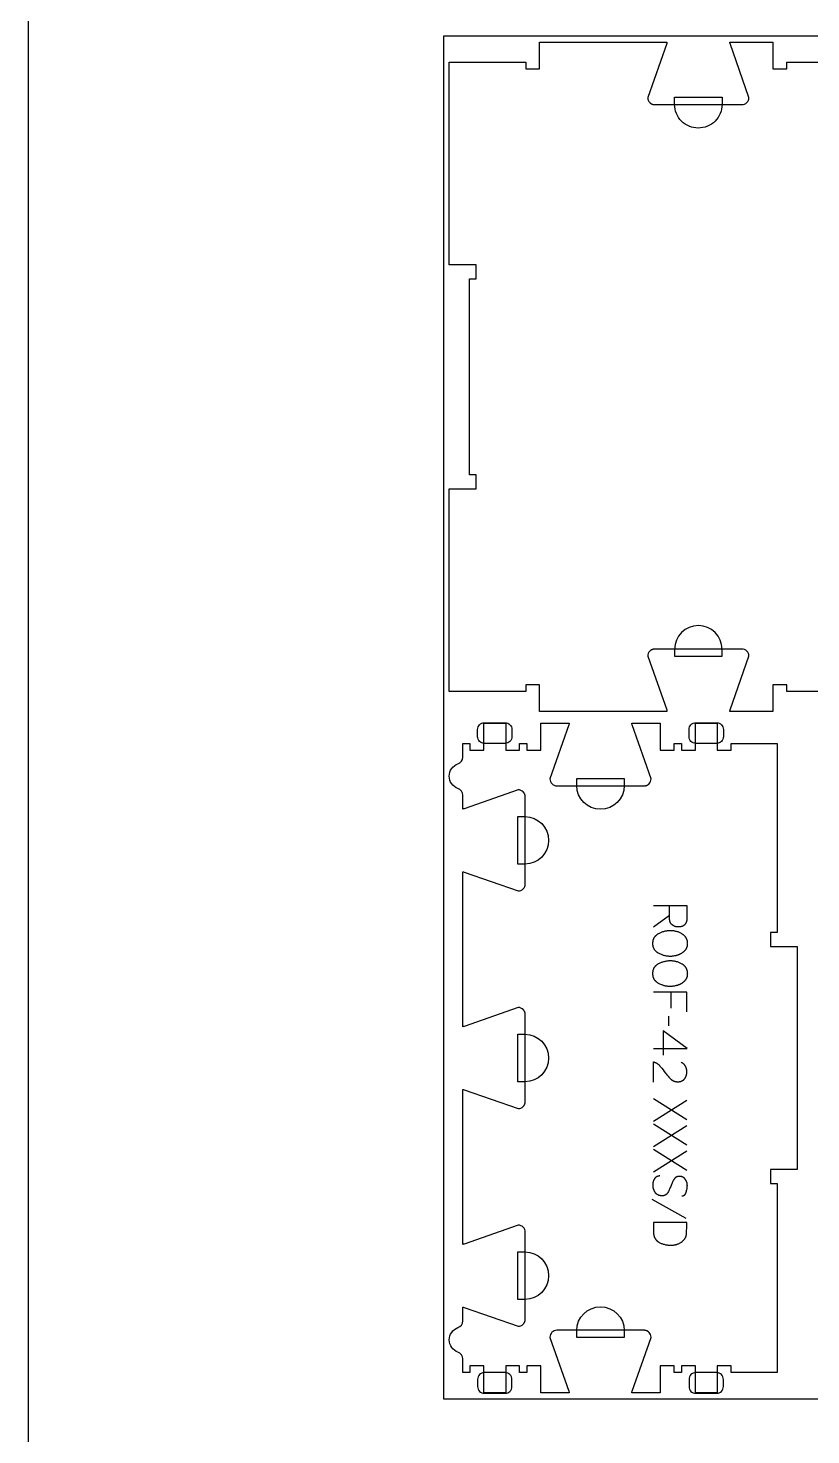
# Model space of a CAD drawing. Extents: x 0 to 4485, y 0 to 17041.
# Drawn here: x 0 to 701, y 11963 to 13223 of the extents above; entities that cross this region are included whole.
import ezdxf

# ---------------------------------------------------------------- set-up
doc = ezdxf.new("R2010")
doc.units = 0
for name, color, linetype in [('0_SHEET_SPRUCEPLY_2440X122', 1, 'CONTINUOUS'), ('1_ANYTOOL_1MMDEEP_LABELS_S', 2, 'CONTINUOUS'), ('4_ANYTOOL_CUTTHROUGH_OUTSI', 5, 'CONTINUOUS'), ('5_ANYTOOL_HALF_MILL_9MM_IN', 3, 'CONTINUOUS'), ('DONOTCUT', 7, 'CONTINUOUS')]:
    doc.layers.add(name, color=color, linetype=linetype)

msp = doc.modelspace()

# ---------------------------------------------------------------- linework, layer by layer
at = {"layer": '0_SHEET_SPRUCEPLY_2440X122'}
msp.add_lwpolyline([(371.7, 13215.6), (371.7, 11995.6), (2811.7, 11995.6), (2811.7, 13215.6)], close=True, dxfattribs=at)
at = {"layer": '1_ANYTOOL_1MMDEEP_LABELS_S', "color": 2}
for points in [[(559.7, 12437.3), (589.7, 12437.3), (589.7, 12426), (589.7, 12425.5), (589.7, 12425), (589.7, 12424.8), (589.6, 12424.5), (589.6, 12424.3), (589.6, 12424.1), (589.6, 12423.9), (589.5, 12423.7), (589.5, 12423.4), (589.4, 12423.2), (589.4, 12423), (589.3, 12422.8), (589.3, 12422.7), (589.2, 12422.5), (589.2, 12422.3), (589.1, 12422.1), (589, 12421.9), (588.9, 12421.7), (588.9, 12421.6), (588.8, 12421.4), (588.7, 12421.3), (588.6, 12421.1), (588.5, 12420.9), (588.4, 12420.8), (588.3, 12420.6), (588.2, 12420.5), (588.1, 12420.4), (588, 12420.2), (587.9, 12420.1), (587.7, 12420), (587.6, 12419.9), (587.5, 12419.7), (587.4, 12419.6), (587.2, 12419.5), (587.1, 12419.4), (586.9, 12419.3), (586.8, 12419.2), (586.6, 12419.1), (586.5, 12419), (586.3, 12418.9), (586.2, 12418.8), (586, 12418.8), (585.8, 12418.7), (585.7, 12418.6), (585.5, 12418.5), (585.3, 12418.5), (585.1, 12418.4), (584.9, 12418.4), (584.7, 12418.3), (584.5, 12418.3), (584.3, 12418.2), (584.1, 12418.2), (583.9, 12418.1), (583.7, 12418.1), (583.5, 12418.1), (583.3, 12418.1), (583, 12418), (582.8, 12418), (582.3, 12418), (581.9, 12418), (581.7, 12418), (581.5, 12418), (581.3, 12418), (581.2, 12418), (581, 12418), (580.8, 12418), (580.7, 12418.1), (580.5, 12418.1), (580.3, 12418.1), (580.1, 12418.2), (580, 12418.2), (579.8, 12418.2), (579.6, 12418.3), (579.5, 12418.3), (579.3, 12418.4), (579.2, 12418.4), (579, 12418.5), (578.8, 12418.5), (578.7, 12418.6), (578.5, 12418.7), (578.4, 12418.7), (578.2, 12418.8), (578, 12418.9), (577.9, 12419), (577.7, 12419.1), (577.6, 12419.2), (577.4, 12419.2), (577.3, 12419.3), (577.1, 12419.4), (577, 12419.5), (576.8, 12419.7), (576.7, 12419.8), (576.5, 12419.9), (576.4, 12420), (576.3, 12420.1), (576.1, 12420.2), (576, 12420.3), (575.9, 12420.5), (575.8, 12420.6), (575.6, 12420.7), (575.5, 12420.9), (575.4, 12421), (575.3, 12421.1), (575.2, 12421.3), (575.1, 12421.4), (575.1, 12421.5), (575, 12421.7), (574.9, 12421.8), (574.8, 12422), (574.7, 12422.1), (574.7, 12422.3), (574.6, 12422.5), (574.6, 12422.6), (574.5, 12422.8), (574.5, 12422.9), (574.4, 12423.1), (574.4, 12423.3), (574.4, 12423.5), (574.3, 12423.6), (574.3, 12423.8), (574.3, 12424), (574.3, 12424.2), (574.2, 12424.4), (574.2, 12426.3), (574.2, 12428.3), (574.2, 12437.3)], [(574.2, 12428.3), (559.7, 12417.9)], [(589.7, 12342), (589.7, 12359.7), (559.7, 12359.7)], [(575.7, 12345.2), (575.7, 12359.7)], [(573.6, 12329.4), (573.5, 12338.2)], [(559.7, 12309.1), (589.8, 12309.1), (568.4, 12325.1)], [(568.4, 12325.1), (568.4, 12303.3)], [(559.8, 12278.9), (559.8, 12297.2), (560.3, 12297.1), (560.5, 12297), (560.7, 12296.9), (560.9, 12296.8), (561.1, 12296.7), (561.3, 12296.6), (561.6, 12296.5), (561.8, 12296.4), (562, 12296.3), (562.2, 12296.2), (562.4, 12296.1), (562.6, 12296), (562.8, 12295.9), (563, 12295.8), (563.2, 12295.6), (563.4, 12295.5), (563.6, 12295.4), (563.7, 12295.2), (563.9, 12295.1), (564.1, 12295), (564.3, 12294.8), (564.5, 12294.7), (564.6, 12294.5), (564.8, 12294.4), (565, 12294.2), (565.1, 12294), (565.3, 12293.9), (565.5, 12293.7), (565.6, 12293.5), (565.9, 12293.2), (567.2, 12291.7), (568.4, 12290.2), (569.5, 12288.7), (570.6, 12287.2), (571.2, 12286.4), (571.8, 12285.7), (572.3, 12285), (572.9, 12284.3), (573.5, 12283.6), (574.1, 12283), (574.7, 12282.3), (575.4, 12281.7), (575.5, 12281.6), (575.7, 12281.5), (575.8, 12281.3), (576, 12281.2), (576.2, 12281.1), (576.3, 12280.9), (576.5, 12280.8), (576.7, 12280.7), (576.8, 12280.6), (577, 12280.5), (577.2, 12280.4), (577.4, 12280.3), (577.6, 12280.2), (577.7, 12280.1), (577.9, 12280), (578.1, 12280), (578.3, 12279.9), (578.5, 12279.8), (578.7, 12279.8), (578.9, 12279.7), (579.1, 12279.7), (579.3, 12279.6), (579.5, 12279.6), (579.7, 12279.5), (579.9, 12279.5), (580.2, 12279.5), (580.4, 12279.4), (580.6, 12279.4), (580.8, 12279.4), (581, 12279.4), (581.3, 12279.4), (581.5, 12279.4), (581.7, 12279.4), (582, 12279.4), (582.2, 12279.4), (582.5, 12279.4), (582.7, 12279.4), (582.9, 12279.5), (583.2, 12279.5), (583.4, 12279.5), (583.6, 12279.6), (583.8, 12279.6), (584, 12279.7), (584.2, 12279.7), (584.4, 12279.8), (584.6, 12279.9), (584.8, 12279.9), (585, 12280), (585.2, 12280.1), (585.4, 12280.2), (585.6, 12280.3), (585.8, 12280.4), (585.9, 12280.5), (586.1, 12280.6), (586.3, 12280.7), (586.4, 12280.8), (586.6, 12280.9), (586.8, 12281.1), (586.9, 12281.2), (587.1, 12281.3), (587.2, 12281.5), (587.3, 12281.6), (587.5, 12281.8), (587.6, 12281.9), (587.7, 12282.1), (587.9, 12282.2), (588, 12282.4), (588.1, 12282.6), (588.2, 12282.7), (588.3, 12282.9), (588.4, 12283.1), (588.5, 12283.3), (588.6, 12283.4), (588.7, 12283.6), (588.8, 12283.8), (588.9, 12284), (589, 12284.2), (589, 12284.4), (589.1, 12284.6), (589.2, 12284.8), (589.2, 12285), (589.3, 12285.2), (589.4, 12285.4), (589.4, 12285.6), (589.5, 12285.8), (589.5, 12286), (589.5, 12286.2), (589.6, 12286.4), (589.6, 12286.7), (589.6, 12286.9), (589.7, 12287.1), (589.7, 12287.4), (589.7, 12287.6), (589.7, 12287.8), (589.7, 12288.3), (589.7, 12288.7), (589.7, 12289), (589.7, 12289.4), (589.6, 12289.7), (589.6, 12290.1), (589.5, 12290.4), (589.5, 12290.7), (589.4, 12291), (589.3, 12291.4), (589.3, 12291.5), (589.2, 12291.7), (589.2, 12291.8), (589.1, 12292), (589.1, 12292.1), (589, 12292.3), (588.9, 12292.4), (588.9, 12292.5), (588.8, 12292.7), (588.7, 12292.8), (588.7, 12293), (588.6, 12293.1), (588.5, 12293.2), (588.4, 12293.4), (588.4, 12293.5), (588.3, 12293.6), (588.2, 12293.8), (588.1, 12293.9), (588, 12294), (587.9, 12294.1), (587.8, 12294.3), (587.7, 12294.4), (587.6, 12294.5), (587.5, 12294.6), (587.4, 12294.7), (587.3, 12294.8), (587.2, 12295), (587.1, 12295.1), (587, 12295.2), (586.8, 12295.3), (586.7, 12295.4), (586.6, 12295.5), (586.3, 12295.7), (586.1, 12295.9), (585.8, 12296.1), (585.5, 12296.3), (585.2, 12296.4), (584.9, 12296.6), (584.6, 12296.8)], [(589.7, 12245.2), (559.7, 12264.1)], [(559.7, 12244), (589.7, 12262.9)], [(589.7, 12222.5), (559.7, 12241.4)], [(559.7, 12221.3), (589.7, 12240.2)], [(589.7, 12199.8), (559.7, 12218.7)], [(559.7, 12198.6), (589.7, 12217.5)], [(585.1, 12177.2), (585.3, 12177.2), (585.4, 12177.2), (585.5, 12177.2), (585.6, 12177.2), (585.7, 12177.2), (585.8, 12177.2), (585.9, 12177.2), (585.9, 12177.2), (586, 12177.2), (586.1, 12177.3), (586.2, 12177.3), (586.3, 12177.3), (586.4, 12177.3), (586.4, 12177.3), (586.5, 12177.4), (586.6, 12177.4), (586.7, 12177.4), (586.7, 12177.5), (586.8, 12177.5), (586.9, 12177.5), (587, 12177.6), (587, 12177.6), (587.1, 12177.6), (587.2, 12177.7), (587.3, 12177.7), (587.3, 12177.8), (587.4, 12177.8), (587.5, 12177.8), (587.5, 12177.9), (587.6, 12177.9), (587.6, 12178), (587.7, 12178), (587.8, 12178.1), (587.8, 12178.1), (587.9, 12178.2), (587.9, 12178.3), (588, 12178.3), (588.1, 12178.4), (588.1, 12178.4), (588.2, 12178.5), (588.2, 12178.6), (588.3, 12178.6), (588.3, 12178.7), (588.4, 12178.8), (588.4, 12178.9), (588.5, 12178.9), (588.5, 12179), (588.6, 12179.1), (588.6, 12179.2), (588.6, 12179.2), (588.7, 12179.3), (588.8, 12179.5), (588.8, 12179.7), (588.9, 12179.9), (589, 12180), (589, 12180.2), (589.1, 12180.4), (589.3, 12181.3), (589.5, 12182.1), (589.7, 12182.8), (589.8, 12183.6), (589.9, 12184), (589.9, 12184.4), (590, 12184.7), (590, 12185.1), (590, 12185.5), (590, 12185.8), (590, 12186.2), (590.1, 12186.6), (590.1, 12186.7), (590, 12186.9), (590, 12187.1), (590, 12187.3), (590, 12187.5), (590, 12187.7), (590, 12187.9), (589.9, 12188.1), (589.9, 12188.3), (589.9, 12188.4), (589.8, 12188.6), (589.8, 12188.8), (589.8, 12189), (589.7, 12189.2), (589.7, 12189.3), (589.6, 12189.5), (589.5, 12189.7), (589.5, 12189.9), (589.4, 12190), (589.3, 12190.2), (589.3, 12190.4), (589.2, 12190.6), (589.1, 12190.7), (589, 12190.9), (588.9, 12191), (588.9, 12191.2), (588.8, 12191.4), (588.7, 12191.5), (588.6, 12191.7), (588.5, 12191.9), (588.3, 12192), (588.2, 12192.2), (588.1, 12192.3), (588, 12192.5), (587.9, 12192.6), (587.8, 12192.7), (587.6, 12192.9), (587.5, 12193), (587.4, 12193.1), (587.2, 12193.3), (587.1, 12193.4), (586.9, 12193.5), (586.8, 12193.6), (586.6, 12193.7), (586.5, 12193.8), (586.3, 12193.9), (586.2, 12194), (586, 12194), (585.9, 12194.1), (585.7, 12194.2), (585.5, 12194.2), (585.3, 12194.3), (585.2, 12194.4), (585, 12194.4), (584.8, 12194.5), (584.6, 12194.5), (584.4, 12194.5), (584.2, 12194.6), (584, 12194.6), (583.8, 12194.6), (583.6, 12194.6), (583.4, 12194.6), (583.2, 12194.6), (583, 12194.7), (582.8, 12194.6), (582.6, 12194.6), (582.4, 12194.6), (582.2, 12194.6), (582, 12194.6), (581.8, 12194.6), (581.6, 12194.5), (581.4, 12194.5), (581.2, 12194.4), (581, 12194.4), (580.9, 12194.3), (580.7, 12194.3), (580.6, 12194.2), (580.5, 12194.2), (580.4, 12194.1), (580.3, 12194.1), (580.3, 12194.1), (580.2, 12194), (580.1, 12194), (580, 12193.9), (579.9, 12193.9), (579.9, 12193.9), (579.8, 12193.8), (579.7, 12193.8), (579.6, 12193.7), (579.6, 12193.7), (579.5, 12193.6), (579.4, 12193.5), (579.4, 12193.5), (579.3, 12193.4), (579.2, 12193.4), (579.1, 12193.3), (579.1, 12193.3), (579, 12193.2), (578.9, 12193.1), (578.9, 12193.1), (578.8, 12192.9), (578.6, 12192.8), (578.5, 12192.6), (578.4, 12192.5), (578.3, 12192.3), (578.2, 12192.2), (578.1, 12192), (578, 12191.8), (577.6, 12191.1), (577.2, 12190.4), (576.8, 12189.6), (576.5, 12188.9), (576.1, 12188.1), (575.8, 12187.3), (575.5, 12186.5), (575.2, 12185.7), (574.8, 12184.8), (574.5, 12184), (574.2, 12183.2), (573.8, 12182.5), (573.4, 12181.7), (573.1, 12181), (572.6, 12180.3), (572.2, 12179.6), (572.1, 12179.4), (572, 12179.3), (571.9, 12179.1), (571.8, 12179.1), (571.8, 12179), (571.7, 12178.9), (571.6, 12178.8), (571.6, 12178.8), (571.5, 12178.7), (571.4, 12178.6), (571.4, 12178.6), (571.3, 12178.5), (571.2, 12178.4), (571.2, 12178.4), (571.1, 12178.3), (571, 12178.3), (571, 12178.2), (570.9, 12178.2), (570.8, 12178.1), (570.7, 12178.1), (570.7, 12178), (570.6, 12178), (570.5, 12177.9), (570.4, 12177.9), (570.3, 12177.8), (570.3, 12177.8), (570.2, 12177.7), (570.1, 12177.7), (570, 12177.7), (569.9, 12177.6), (569.8, 12177.6), (569.7, 12177.6), (569.7, 12177.5), (569.6, 12177.5), (569.5, 12177.5), (569.4, 12177.4), (569.3, 12177.4), (569.1, 12177.4), (568.9, 12177.3), (568.7, 12177.3), (568.5, 12177.2), (568.3, 12177.2), (568.1, 12177.2), (567.9, 12177.2), (567.7, 12177.2), (567.5, 12177.2), (567.2, 12177.2), (567, 12177.2), (566.8, 12177.2), (566.6, 12177.2), (566.3, 12177.3), (566.1, 12177.3), (565.9, 12177.3), (565.7, 12177.4), (565.5, 12177.4), (565.2, 12177.5), (565, 12177.5), (564.8, 12177.6), (564.6, 12177.6), (564.4, 12177.7), (564.3, 12177.8), (564.1, 12177.9), (563.9, 12178), (563.7, 12178.1), (563.5, 12178.2), (563.4, 12178.3), (563.2, 12178.4), (563, 12178.5), (562.9, 12178.6), (562.7, 12178.7), (562.6, 12178.8), (562.4, 12179), (562.3, 12179.1), (562.1, 12179.2), (562, 12179.4), (561.8, 12179.5), (561.7, 12179.7), (561.6, 12179.9), (561.5, 12180), (561.3, 12180.2), (561.2, 12180.4), (561, 12180.7), (560.8, 12181.1), (560.6, 12181.5), (560.4, 12181.8), (560.3, 12182.2), (560.1, 12182.6), (560, 12182.8), (560, 12183), (559.9, 12183.2), (559.9, 12183.4), (559.8, 12183.6), (559.7, 12183.8), (559.7, 12183.9), (559.6, 12184.1), (559.6, 12184.3), (559.6, 12184.5), (559.5, 12184.7), (559.5, 12184.9), (559.5, 12185.1), (559.4, 12185.3), (559.4, 12185.8), (559.4, 12186.2), (559.4, 12186.6), (559.4, 12187), (559.4, 12187.4), (559.4, 12187.8), (559.4, 12188.2), (559.5, 12188.6), (559.6, 12189), (559.6, 12189.4), (559.7, 12189.8), (559.8, 12190.1), (559.9, 12190.5), (560.1, 12190.9), (560.2, 12191.2), (560.4, 12191.6), (560.5, 12191.9), (560.7, 12192.3), (560.9, 12192.6), (561, 12192.8), (561.1, 12193), (561.2, 12193.1), (561.3, 12193.3), (561.4, 12193.4), (561.6, 12193.6), (561.7, 12193.7), (561.8, 12193.8), (561.9, 12194), (562, 12194.1), (562.2, 12194.2), (562.3, 12194.3), (562.4, 12194.4), (562.4, 12194.4), (562.5, 12194.5), (562.6, 12194.5), (562.7, 12194.6), (562.7, 12194.6), (562.8, 12194.7), (562.9, 12194.7), (562.9, 12194.7), (563, 12194.8), (563.1, 12194.8), (563.2, 12194.9), (563.2, 12194.9), (563.3, 12194.9), (563.4, 12195), (563.5, 12195), (563.6, 12195), (563.6, 12195.1), (563.7, 12195.1), (563.8, 12195.1), (564, 12195.2), (564.1, 12195.2), (564.3, 12195.2), (564.5, 12195.3), (564.7, 12195.3), (564.8, 12195.3), (565, 12195.4), (565.2, 12195.4), (565.4, 12195.4), (565.6, 12195.4)], [(589.2, 12156.9), (558.5, 12174)]]:
    msp.add_lwpolyline(points, dxfattribs=at)
for points in [[(590.1, 12402.9), (590, 12402.5), (590, 12402.1), (590, 12401.8), (590, 12401.4), (589.9, 12401.2), (589.9, 12401.1), (589.9, 12400.9), (589.8, 12400.7), (589.8, 12400.6), (589.8, 12400.4), (589.7, 12400.2), (589.7, 12400.1), (589.6, 12399.9), (589.6, 12399.8), (589.5, 12399.6), (589.5, 12399.5), (589.4, 12399.3), (589.4, 12399.2), (589.3, 12399), (589.2, 12398.9), (589.2, 12398.7), (589.1, 12398.6), (589, 12398.4), (588.9, 12398.3), (588.8, 12398.2), (588.8, 12398), (588.7, 12397.9), (588.6, 12397.8), (588.4, 12397.5), (588.2, 12397.2), (588, 12397), (587.8, 12396.7), (587.6, 12396.5), (587.4, 12396.3), (587.1, 12396.1), (586.9, 12395.8), (586.7, 12395.6), (586.4, 12395.4), (586.2, 12395.2), (585.9, 12395), (585.6, 12394.8), (585.4, 12394.7), (585.1, 12394.5), (584.8, 12394.3), (584.5, 12394.1), (584.2, 12394), (584, 12393.8), (583.7, 12393.7), (583.4, 12393.5), (583.1, 12393.4), (582.7, 12393.3), (582.4, 12393.1), (582.1, 12393), (581.8, 12392.9), (581.5, 12392.8), (581.2, 12392.7), (580.8, 12392.6), (580.5, 12392.5), (580.2, 12392.4), (579.8, 12392.3), (579.1, 12392.2), (578.5, 12392.1), (577.8, 12392), (577.1, 12391.9), (576.5, 12391.8), (575.8, 12391.7), (575.2, 12391.7), (574.5, 12391.7), (573.9, 12391.7), (573.3, 12391.8), (572.6, 12391.8), (572, 12391.9), (571.4, 12392), (570.7, 12392.1), (570.1, 12392.2), (569.4, 12392.4), (568.8, 12392.6), (568.2, 12392.8), (567.5, 12393), (566.9, 12393.3), (566.3, 12393.5), (565.6, 12393.8), (565, 12394.1), (564.3, 12394.5), (564, 12394.6), (563.7, 12394.8), (563.4, 12395), (563.1, 12395.2), (562.9, 12395.4), (562.6, 12395.6), (562.4, 12395.8), (562.1, 12396.1), (562, 12396.2), (561.9, 12396.3), (561.8, 12396.4), (561.6, 12396.5), (561.5, 12396.6), (561.4, 12396.8), (561.3, 12396.9), (561.2, 12397), (561.1, 12397.1), (561, 12397.2), (560.9, 12397.4), (560.9, 12397.5), (560.8, 12397.6), (560.7, 12397.8), (560.6, 12397.9), (560.5, 12398), (560.4, 12398.2), (560.4, 12398.3), (560.3, 12398.5), (560.2, 12398.6), (560.1, 12398.7), (560.1, 12398.9), (560, 12399), (560, 12399.2), (559.9, 12399.3), (559.8, 12399.5), (559.8, 12399.6), (559.7, 12399.8), (559.6, 12400.1), (559.6, 12400.4), (559.5, 12400.7), (559.4, 12401.1), (559.4, 12401.4), (559.3, 12401.8), (559.3, 12402.1), (559.3, 12402.5), (559.2, 12402.8), (559.2, 12403.2), (559.2, 12403.6), (559.3, 12404), (559.3, 12404.3), (559.3, 12404.7), (559.4, 12405), (559.4, 12405.4), (559.5, 12405.7), (559.6, 12406.1), (559.6, 12406.4), (559.7, 12406.7), (559.8, 12406.9), (559.9, 12407), (559.9, 12407.2), (560, 12407.3), (560, 12407.5), (560.1, 12407.6), (560.2, 12407.8), (560.2, 12407.9), (560.3, 12408.1), (560.4, 12408.2), (560.5, 12408.4), (560.5, 12408.5), (560.6, 12408.7), (560.7, 12408.8), (560.8, 12408.9), (560.9, 12409.1), (561, 12409.2), (561.1, 12409.3), (561.2, 12409.5), (561.3, 12409.6), (561.4, 12409.7), (561.5, 12409.8), (561.6, 12410), (561.7, 12410.1), (561.8, 12410.2), (561.9, 12410.3), (562, 12410.4), (562.2, 12410.5), (562.3, 12410.6), (562.4, 12410.8), (562.7, 12411), (562.9, 12411.2), (563.2, 12411.4), (563.5, 12411.6), (563.8, 12411.8), (564.1, 12412), (564.4, 12412.1), (565.1, 12412.5), (565.7, 12412.8), (566.4, 12413.1), (567, 12413.3), (567.7, 12413.6), (568.3, 12413.8), (569, 12414), (569.6, 12414.2), (570.3, 12414.4), (570.9, 12414.5), (571.6, 12414.6), (572.2, 12414.7), (572.9, 12414.8), (573.5, 12414.9), (574.2, 12414.9), (574.8, 12414.9), (575.5, 12414.9), (576.2, 12414.8), (576.9, 12414.8), (577.6, 12414.7), (578.2, 12414.6), (578.9, 12414.5), (579.6, 12414.3), (580.2, 12414.2), (580.9, 12414), (581.5, 12413.8), (582.1, 12413.5), (582.8, 12413.3), (583.4, 12413), (584, 12412.7), (584.6, 12412.4), (585.2, 12412), (585.5, 12411.8), (585.8, 12411.6), (586.1, 12411.4), (586.4, 12411.2), (586.6, 12411), (586.9, 12410.8), (587.1, 12410.6), (587.3, 12410.3), (587.5, 12410.2), (587.6, 12410.1), (587.7, 12410), (587.8, 12409.9), (587.9, 12409.7), (588, 12409.6), (588.1, 12409.5), (588.2, 12409.4), (588.3, 12409.2), (588.4, 12409.1), (588.4, 12409), (588.5, 12408.8), (588.6, 12408.7), (588.7, 12408.6), (588.8, 12408.4), (588.8, 12408.3), (588.9, 12408.1), (589, 12408), (589.1, 12407.7), (589.3, 12407.4), (589.4, 12407.1), (589.5, 12406.8), (589.6, 12406.4), (589.7, 12406.1), (589.8, 12405.8), (589.8, 12405.4), (589.9, 12405.1), (589.9, 12404.7), (590, 12404.4), (590, 12404), (590, 12403.6), (590, 12403.2)], [(590.1, 12375.9), (590, 12375.5), (590, 12375.2), (590, 12374.8), (590, 12374.5), (589.9, 12374.3), (589.9, 12374.1), (589.9, 12373.9), (589.8, 12373.8), (589.8, 12373.6), (589.8, 12373.4), (589.7, 12373.3), (589.7, 12373.1), (589.6, 12373), (589.6, 12372.8), (589.5, 12372.6), (589.5, 12372.5), (589.4, 12372.3), (589.4, 12372.2), (589.3, 12372), (589.2, 12371.9), (589.2, 12371.8), (589.1, 12371.6), (589, 12371.5), (588.9, 12371.3), (588.8, 12371.2), (588.8, 12371.1), (588.7, 12370.9), (588.6, 12370.8), (588.4, 12370.5), (588.2, 12370.3), (588, 12370), (587.8, 12369.8), (587.6, 12369.6), (587.4, 12369.3), (587.1, 12369.1), (586.9, 12368.9), (586.7, 12368.7), (586.4, 12368.5), (586.2, 12368.3), (585.9, 12368.1), (585.6, 12367.9), (585.4, 12367.7), (585.1, 12367.5), (584.8, 12367.3), (584.5, 12367.2), (584.2, 12367), (584, 12366.9), (583.7, 12366.7), (583.4, 12366.6), (583.1, 12366.4), (582.7, 12366.3), (582.4, 12366.2), (582.1, 12366.1), (581.8, 12365.9), (581.5, 12365.8), (581.2, 12365.7), (580.8, 12365.6), (580.5, 12365.5), (580.2, 12365.5), (579.8, 12365.4), (579.1, 12365.2), (578.5, 12365.1), (577.8, 12365), (577.1, 12364.9), (576.5, 12364.8), (575.8, 12364.8), (575.2, 12364.8), (574.5, 12364.8), (573.9, 12364.8), (573.3, 12364.8), (572.6, 12364.8), (572, 12364.9), (571.4, 12365), (570.7, 12365.1), (570.1, 12365.3), (569.4, 12365.4), (568.8, 12365.6), (568.2, 12365.8), (567.5, 12366.1), (566.9, 12366.3), (566.3, 12366.6), (565.6, 12366.9), (565, 12367.2), (564.3, 12367.5), (564, 12367.7), (563.7, 12367.9), (563.4, 12368.1), (563.1, 12368.3), (562.9, 12368.5), (562.6, 12368.7), (562.4, 12368.9), (562.1, 12369.1), (562, 12369.2), (561.9, 12369.3), (561.8, 12369.4), (561.6, 12369.6), (561.5, 12369.7), (561.4, 12369.8), (561.3, 12369.9), (561.2, 12370), (561.1, 12370.2), (561, 12370.3), (560.9, 12370.4), (560.9, 12370.5), (560.8, 12370.7), (560.7, 12370.8), (560.6, 12370.9), (560.5, 12371.1), (560.4, 12371.2), (560.4, 12371.4), (560.3, 12371.5), (560.2, 12371.6), (560.1, 12371.8), (560.1, 12371.9), (560, 12372.1), (560, 12372.2), (559.9, 12372.4), (559.8, 12372.5), (559.8, 12372.7), (559.7, 12372.8), (559.6, 12373.1), (559.6, 12373.5), (559.5, 12373.8), (559.4, 12374.1), (559.4, 12374.5), (559.3, 12374.8), (559.3, 12375.1), (559.3, 12375.5), (559.2, 12375.9), (559.2, 12376.2), (559.2, 12376.6), (559.3, 12377), (559.3, 12377.4), (559.3, 12377.7), (559.4, 12378.1), (559.4, 12378.4), (559.5, 12378.8), (559.6, 12379.1), (559.6, 12379.4), (559.7, 12379.8), (559.8, 12379.9), (559.9, 12380.1), (559.9, 12380.2), (560, 12380.4), (560, 12380.5), (560.1, 12380.7), (560.2, 12380.8), (560.2, 12381), (560.3, 12381.1), (560.4, 12381.3), (560.5, 12381.4), (560.5, 12381.6), (560.6, 12381.7), (560.7, 12381.8), (560.8, 12382), (560.9, 12382.1), (561, 12382.2), (561.1, 12382.4), (561.2, 12382.5), (561.3, 12382.6), (561.4, 12382.7), (561.5, 12382.9), (561.6, 12383), (561.7, 12383.1), (561.8, 12383.2), (561.9, 12383.3), (562, 12383.5), (562.2, 12383.6), (562.3, 12383.7), (562.4, 12383.8), (562.7, 12384), (562.9, 12384.2), (563.2, 12384.4), (563.5, 12384.6), (563.8, 12384.8), (564.1, 12385), (564.4, 12385.2), (565.1, 12385.5), (565.7, 12385.8), (566.4, 12386.1), (567, 12386.4), (567.7, 12386.6), (568.3, 12386.9), (569, 12387.1), (569.6, 12387.2), (570.3, 12387.4), (570.9, 12387.5), (571.6, 12387.7), (572.2, 12387.8), (572.9, 12387.8), (573.5, 12387.9), (574.2, 12387.9), (574.8, 12387.9), (575.5, 12387.9), (576.2, 12387.9), (576.9, 12387.8), (577.6, 12387.8), (578.2, 12387.7), (578.9, 12387.5), (579.6, 12387.4), (580.2, 12387.2), (580.9, 12387), (581.5, 12386.8), (582.1, 12386.6), (582.8, 12386.3), (583.4, 12386), (584, 12385.7), (584.6, 12385.4), (585.2, 12385), (585.5, 12384.9), (585.8, 12384.7), (586.1, 12384.5), (586.4, 12384.3), (586.6, 12384.1), (586.9, 12383.8), (587.1, 12383.6), (587.3, 12383.4), (587.5, 12383.3), (587.6, 12383.2), (587.7, 12383), (587.8, 12382.9), (587.9, 12382.8), (588, 12382.7), (588.1, 12382.5), (588.2, 12382.4), (588.3, 12382.3), (588.4, 12382.1), (588.4, 12382), (588.5, 12381.9), (588.6, 12381.7), (588.7, 12381.6), (588.8, 12381.5), (588.8, 12381.3), (588.9, 12381.2), (589, 12381), (589.1, 12380.7), (589.3, 12380.4), (589.4, 12380.1), (589.5, 12379.8), (589.6, 12379.5), (589.7, 12379.1), (589.8, 12378.8), (589.8, 12378.5), (589.9, 12378.1), (589.9, 12377.8), (590, 12377.4), (590, 12377), (590, 12376.7), (590, 12376.3)], [(589.7, 12153.4), (559.7, 12153.4), (559.8, 12144.9), (559.8, 12144.5), (559.8, 12144.1), (559.9, 12143.7), (559.9, 12143.3), (559.9, 12142.9), (560, 12142.5), (560.1, 12142.2), (560.1, 12141.8), (560.2, 12141.5), (560.3, 12141.1), (560.4, 12140.8), (560.5, 12140.5), (560.7, 12140.2), (560.7, 12140), (560.8, 12139.9), (560.9, 12139.7), (560.9, 12139.6), (561, 12139.4), (561.1, 12139.3), (561.2, 12139.1), (561.3, 12139), (561.3, 12138.8), (561.4, 12138.7), (561.5, 12138.6), (561.6, 12138.4), (561.7, 12138.3), (561.8, 12138.2), (561.9, 12138), (562, 12137.9), (562.1, 12137.8), (562.2, 12137.7), (562.3, 12137.5), (562.4, 12137.4), (562.5, 12137.3), (562.6, 12137.2), (562.8, 12137.1), (562.9, 12137), (563, 12136.9), (563.1, 12136.8), (563.3, 12136.7), (563.4, 12136.6), (563.5, 12136.5), (563.7, 12136.4), (563.8, 12136.3), (563.9, 12136.2), (564.2, 12136), (564.5, 12135.8), (564.8, 12135.6), (565.4, 12135.3), (566.1, 12135), (566.7, 12134.7), (567.3, 12134.5), (568, 12134.3), (568.6, 12134), (569.3, 12133.9), (569.9, 12133.7), (570.6, 12133.5), (571.3, 12133.4), (571.9, 12133.3), (572.6, 12133.2), (573.3, 12133.1), (574, 12133.1), (574.7, 12133), (575.4, 12133), (576, 12133), (576.6, 12133.1), (577.2, 12133.1), (577.7, 12133.2), (578.3, 12133.3), (578.6, 12133.3), (578.9, 12133.4), (579.2, 12133.4), (579.4, 12133.5), (579.7, 12133.6), (580, 12133.6), (580.3, 12133.7), (580.6, 12133.8), (580.8, 12133.9), (581.1, 12134), (581.4, 12134.1), (581.6, 12134.2), (581.9, 12134.3), (582.2, 12134.4), (582.7, 12134.7), (583.2, 12134.9), (583.7, 12135.2), (584.2, 12135.5), (584.5, 12135.7), (584.8, 12135.9), (585.1, 12136.1), (585.4, 12136.3), (585.7, 12136.5), (585.9, 12136.7), (586.2, 12136.9), (586.4, 12137.2), (586.6, 12137.4), (586.9, 12137.6), (587.1, 12137.8), (587.3, 12138.1), (587.5, 12138.3), (587.7, 12138.5), (587.8, 12138.8), (588, 12139), (588.2, 12139.3), (588.3, 12139.5), (588.5, 12139.8), (588.6, 12140), (588.7, 12140.3), (588.8, 12140.6), (588.9, 12140.8), (589, 12141.1), (589.1, 12141.4), (589.2, 12141.7), (589.2, 12142), (589.3, 12142.2), (589.3, 12142.5), (589.4, 12142.8), (589.4, 12143.1), (589.4, 12143.4), (589.5, 12145.9), (589.6, 12148.3), (589.7, 12150.9)]]:
    msp.add_lwpolyline(points, close=True, dxfattribs=at)
at = {"layer": '4_ANYTOOL_CUTTHROUGH_OUTSI', "color": 5}
msp.add_lwpolyline([(729.6, 12628.9), (679.1, 12628.9), (679.1, 12634.9), (666.6, 12634.9), (666.6, 12610.9), (628, 12610.9), (628, 12610.9, -0.061485), (628.3, 12612.3), (645.2, 12660.5), (645.2, 12660.6), (645.2, 12660.6), (645.2, 12660.6, 0.414214), (638.9, 12666.9), (560.9, 12666.9), (560.8, 12666.9), (560.6, 12666.9), (560.5, 12666.9), (560.3, 12666.8), (560.2, 12666.8), (560, 12666.8), (559.9, 12666.8), (559.7, 12666.7), (559.6, 12666.7), (559.4, 12666.7), (559.3, 12666.6), (559.1, 12666.6), (559, 12666.6), (558.8, 12666.5), (558.7, 12666.4), (558.5, 12666.4), (558.4, 12666.3), (558.2, 12666.3), (558.1, 12666.2), (558, 12666.1), (557.8, 12666.1), (557.7, 12666), (557.6, 12665.9), (557.4, 12665.8), (557.3, 12665.7), (557.2, 12665.6), (557.1, 12665.5), (556.9, 12665.4), (556.8, 12665.3), (556.7, 12665.2), (556.6, 12665.1), (556.5, 12665, 0.198912), (554.7, 12660.6), (554.7, 12660.6), (554.7, 12660.5), (571.6, 12612.3), (571.6, 12612.3, -0.061485), (571.8, 12610.9), (554.4, 12610.9), (457.9, 12610.9), (457.9, 12634.6), (457.9, 12634.9), (445.4, 12634.9), (445.4, 12628.9), (377, 12628.9), (377, 12628.9), (377, 12810.4), (401, 12810.4), (401, 12822.9), (395, 12822.9), (395, 12998.4), (401, 12998.4), (401, 13010.9), (377, 13010.9), (377, 13010.9), (377, 13192.4), (445.4, 13192.4), (445.4, 13186.4), (457.9, 13186.4), (457.9, 13186.6), (457.9, 13186.6), (457.9, 13210.4), (554.4, 13210.4), (571.8, 13210.4), (571.8, 13210.4, -0.061485), (571.6, 13209), (554.7, 13160.7), (554.7, 13160.7), (554.7, 13160.6), (554.7, 13160.6, 0.198912), (556.5, 13156.2), (556.6, 13156.1), (556.7, 13156), (556.8, 13155.9), (556.9, 13155.8), (557.1, 13155.7), (557.2, 13155.6), (557.3, 13155.5), (557.4, 13155.4), (557.6, 13155.3), (557.7, 13155.3), (557.8, 13155.2), (558, 13155.1), (558.1, 13155), (558.2, 13155), (558.4, 13154.9), (558.5, 13154.8), (558.7, 13154.8), (558.8, 13154.7), (559, 13154.7), (559.1, 13154.6), (559.3, 13154.6), (559.4, 13154.6), (559.6, 13154.5), (559.7, 13154.5), (559.9, 13154.5), (560, 13154.4), (560.2, 13154.4), (560.3, 13154.4), (560.5, 13154.4), (560.6, 13154.4), (560.8, 13154.4), (560.9, 13154.4), (638.9, 13154.4, 0.414214), (645.2, 13160.6), (645.2, 13160.7), (645.2, 13160.7), (628.3, 13209), (628.3, 13209, -0.061485), (628, 13210.4), (666.6, 13210.4), (666.6, 13186.6), (666.6, 13186.4), (679.1, 13186.4), (679.1, 13192.4), (729.6, 13192.4)], format="xyb", dxfattribs=at)
msp.add_lwpolyline([(540.5, 12000.9, -0.061485), (540.7, 12002.3), (557.6, 12050.5), (557.6, 12050.6), (557.6, 12050.6), (557.6, 12050.6, 0.198912), (555.8, 12055), (555.7, 12055.1), (555.6, 12055.2), (555.5, 12055.3), (555.3, 12055.4), (555.2, 12055.5), (555.1, 12055.6), (555, 12055.7), (554.8, 12055.8), (554.7, 12055.9), (554.6, 12056), (554.5, 12056.1), (554.3, 12056.1), (554.2, 12056.2), (554, 12056.3), (553.9, 12056.3), (553.8, 12056.4), (553.6, 12056.4), (553.5, 12056.5), (553.3, 12056.6), (553.2, 12056.6), (553, 12056.6), (552.9, 12056.7), (552.7, 12056.7), (552.6, 12056.7), (552.4, 12056.8), (552.3, 12056.8), (552.1, 12056.8), (552, 12056.8), (551.8, 12056.9), (551.7, 12056.9), (551.5, 12056.9), (551.4, 12056.9), (473.4, 12056.9, 0.414214), (467.1, 12050.6), (467.1, 12050.6), (467.1, 12050.5), (484, 12002.3), (484, 12002.3, -0.061485), (484.3, 12000.9), (459, 12000.9), (459, 12024.6), (459, 12024.9), (446.5, 12024.9), (446.5, 12018.9), (440, 12018.9), (440, 12024.9), (427.5, 12024.9), (427.5, 12024.6), (427.5, 12000.9), (408, 12000.9), (408, 12024.6), (408, 12024.9), (395.5, 12024.9), (395.5, 12018.9), (389, 12018.9), (389, 12031.3), (389, 12031.3, 0.317837), (384.8, 12037.2, -0.317837), (377, 12048.2, -0.317837), (384.8, 12059.3, 0.317837), (389, 12065.2), (389, 12077.6, -0.061485), (390.3, 12077.4), (438.6, 12060.5), (438.7, 12060.5), (438.7, 12060.5), (438.7, 12060.5, 0.198912), (443.1, 12062.3), (443.2, 12062.4), (443.3, 12062.5), (443.4, 12062.6), (443.5, 12062.7), (443.6, 12062.9), (443.7, 12063), (443.8, 12063.1), (443.9, 12063.2), (444, 12063.4), (444.1, 12063.5), (444.1, 12063.6), (444.2, 12063.8), (444.3, 12063.9), (444.4, 12064), (444.4, 12064.2), (444.5, 12064.3), (444.5, 12064.5), (444.6, 12064.6), (444.6, 12064.8), (444.7, 12064.9), (444.7, 12065.1), (444.8, 12065.2), (444.8, 12065.4), (444.8, 12065.5), (444.9, 12065.7), (444.9, 12065.8), (444.9, 12066), (444.9, 12066.1), (444.9, 12066.3), (444.9, 12066.4), (445, 12066.6), (445, 12066.7), (445, 12144.7, 0.414214), (438.7, 12151), (438.7, 12151), (438.6, 12151), (390.3, 12134.1), (390.3, 12134.1, -0.061485), (389, 12133.8), (389, 12272.5, -0.061485), (390.3, 12272.3), (438.6, 12255.4), (438.7, 12255.4), (438.7, 12255.4), (438.7, 12255.4, 0.198912), (443.1, 12257.2), (443.2, 12257.3), (443.3, 12257.4), (443.4, 12257.5), (443.5, 12257.6), (443.6, 12257.8), (443.7, 12257.9), (443.8, 12258), (443.9, 12258.1), (444, 12258.3), (444.1, 12258.4), (444.1, 12258.5), (444.2, 12258.7), (444.3, 12258.8), (444.4, 12258.9), (444.4, 12259.1), (444.5, 12259.2), (444.5, 12259.4), (444.6, 12259.5), (444.6, 12259.7), (444.7, 12259.8), (444.7, 12260), (444.8, 12260.1), (444.8, 12260.3), (444.8, 12260.4), (444.9, 12260.6), (444.9, 12260.7), (444.9, 12260.9), (444.9, 12261), (444.9, 12261.2), (444.9, 12261.3), (445, 12261.5), (445, 12261.6), (445, 12339.6), (445, 12339.8), (444.9, 12339.9), (444.9, 12340.1), (444.9, 12340.2), (444.9, 12340.4), (444.9, 12340.5), (444.9, 12340.7), (444.8, 12340.8), (444.8, 12341), (444.8, 12341.1), (444.7, 12341.3), (444.7, 12341.4), (444.6, 12341.6), (444.6, 12341.7), (444.5, 12341.9), (444.5, 12342), (444.4, 12342.2), (444.4, 12342.3), (444.3, 12342.4), (444.2, 12342.6), (444.1, 12342.7), (444.1, 12342.8), (444, 12343), (443.9, 12343.1), (443.8, 12343.2), (443.7, 12343.3), (443.6, 12343.5), (443.5, 12343.6), (443.4, 12343.7), (443.3, 12343.8), (443.2, 12343.9), (443.1, 12344, 0.198912), (438.7, 12345.9), (438.7, 12345.9), (438.6, 12345.9), (390.3, 12329), (390.3, 12329, -0.061485), (389, 12328.7), (389, 12467.4, -0.061485), (390.3, 12467.2), (438.6, 12450.3), (438.7, 12450.3), (438.7, 12450.3), (438.7, 12450.3, 0.414214), (445, 12456.5), (445, 12534.5), (445, 12534.7), (444.9, 12534.8), (444.9, 12535), (444.9, 12535.1), (444.9, 12535.3), (444.9, 12535.4), (444.9, 12535.6), (444.8, 12535.7), (444.8, 12535.9), (444.8, 12536), (444.7, 12536.2), (444.7, 12536.3), (444.6, 12536.5), (444.6, 12536.6), (444.5, 12536.8), (444.5, 12536.9), (444.4, 12537.1), (444.4, 12537.2), (444.3, 12537.3), (444.2, 12537.5), (444.1, 12537.6), (444.1, 12537.7), (444, 12537.9), (443.9, 12538), (443.8, 12538.1), (443.7, 12538.2), (443.6, 12538.4), (443.5, 12538.5), (443.4, 12538.6), (443.3, 12538.7), (443.2, 12538.8), (443.1, 12538.9, 0.198912), (438.7, 12540.8), (438.7, 12540.8), (438.6, 12540.8), (390.3, 12523.9), (390.3, 12523.9, -0.061485), (389, 12523.6), (389, 12536, 0.317837), (384.8, 12541.9, -0.317837), (377, 12553, -0.317837), (384.8, 12564.1, 0.317837), (389, 12570), (389, 12582.4), (395.5, 12582.4), (395.5, 12576.4), (408, 12576.4), (408, 12600.4), (427.5, 12600.4), (427.5, 12576.4), (440, 12576.4), (440, 12582.4), (446.5, 12582.4), (446.5, 12576.4), (459, 12576.4), (459, 12576.6), (459, 12600.4), (484.3, 12600.4), (484.3, 12600.4, -0.061485), (484, 12599), (467.1, 12550.7), (467.1, 12550.7), (467.1, 12550.6), (467.1, 12550.6, 0.414214), (473.4, 12544.4), (551.4, 12544.4), (551.5, 12544.4), (551.7, 12544.4), (551.8, 12544.4), (552, 12544.4), (552.1, 12544.4), (552.3, 12544.4), (552.4, 12544.5), (552.6, 12544.5), (552.7, 12544.5), (552.9, 12544.6), (553, 12544.6), (553.2, 12544.6), (553.3, 12544.7), (553.5, 12544.7), (553.6, 12544.8), (553.8, 12544.8), (553.9, 12544.9), (554, 12545), (554.2, 12545), (554.3, 12545.1), (554.5, 12545.2), (554.6, 12545.3), (554.7, 12545.3), (554.8, 12545.4), (555, 12545.5), (555.1, 12545.6), (555.2, 12545.7), (555.3, 12545.8), (555.5, 12545.9), (555.6, 12546), (555.7, 12546.1), (555.8, 12546.2, 0.198912), (557.6, 12550.6), (557.6, 12550.7), (557.6, 12550.7), (540.7, 12599), (540.7, 12599, -0.061485), (540.5, 12600.4), (565.8, 12600.4), (565.8, 12576.4), (578.3, 12576.4), (578.3, 12582.4), (584.8, 12582.4), (584.8, 12576.4), (597.3, 12576.4), (597.3, 12576.6), (597.3, 12600.4), (616.8, 12600.4), (616.8, 12576.6), (616.8, 12576.4), (629.3, 12576.4), (629.3, 12582.4), (670.5, 12582.4), (670.5, 12412.9), (664.5, 12412.9), (664.5, 12400.4), (688.5, 12400.4), (688.5, 12200.9), (664.5, 12200.9), (664.5, 12200.6), (664.5, 12188.6), (664.5, 12188.4), (670.5, 12188.4), (670.5, 12018.9), (629.3, 12018.9), (629.3, 12024.9), (616.8, 12024.9), (616.8, 12024.6), (616.8, 12000.9), (597.3, 12000.9), (597.3, 12024.6), (597.3, 12024.9), (584.8, 12024.9), (584.8, 12018.9), (578.3, 12018.9), (578.3, 12024.9), (565.8, 12024.9), (565.8, 12024.6), (565.8, 12000.9), (540.5, 12000.9)], format="xyb", close=True, dxfattribs=at)
at = {"layer": '5_ANYTOOL_HALF_MILL_9MM_IN'}
for points in [[(621.2, 13154.6, -0.414214), (599.9, 13133.4, -0.414214), (578.7, 13154.6), (578.7, 13154.9), (578.7, 13160.9), (621.2, 13160.9), (621.2, 13154.9), (621.2, 13154.6)], [(621.2, 12666.6, 1), (578.7, 12666.6), (578.7, 12666.4), (578.7, 12660.4), (621.2, 12660.4), (621.2, 12666.4), (621.2, 12666.6)], [(408.3, 12582.4, -0.414214), (402.3, 12588.4), (402.3, 12594.9, -0.414214), (408.3, 12600.9), (427.1, 12600.9, -0.414214), (433.1, 12594.9), (433.1, 12588.4, -0.414214), (427.1, 12582.4)], [(597.6, 12582.4, -0.414214), (591.6, 12588.4), (591.6, 12594.9, -0.414214), (597.6, 12600.9), (616.4, 12600.9, -0.414214), (622.4, 12594.9), (622.4, 12588.4, -0.414214), (616.4, 12582.4)], [(533.6, 12544.6, -1), (491.1, 12544.6), (491.1, 12544.9), (491.1, 12550.9), (533.6, 12550.9), (533.6, 12544.9), (533.6, 12544.6)], [(444.7, 12516.8, -1), (444.7, 12474.3), (444.5, 12474.3), (438.5, 12474.3), (438.5, 12516.8), (444.5, 12516.8), (444.7, 12516.8)], [(444.7, 12321.9, -1), (444.7, 12279.4), (444.5, 12279.4), (438.5, 12279.4), (438.5, 12321.9), (444.5, 12321.9), (444.7, 12321.9)], [(444.7, 12127, -1), (444.7, 12084.5), (444.5, 12084.5), (438.5, 12084.5), (438.5, 12127), (444.5, 12127), (444.7, 12127)], [(491.1, 12056.6, -1), (533.6, 12056.6), (533.6, 12056.4), (533.6, 12050.4), (491.1, 12050.4), (491.1, 12056.4), (491.1, 12056.6)], [(408.3, 12018.9, 0.414214), (402.3, 12012.9), (402.3, 12006.4, 0.414214), (408.3, 12000.4), (427.1, 12000.4, 0.414214), (433.1, 12006.4), (433.1, 12012.9, 0.414214), (427.1, 12018.9)], [(597.6, 12018.9, 0.414214), (591.6, 12012.9), (591.6, 12006.4, 0.414214), (597.6, 12000.4), (616.4, 12000.4, 0.414214), (622.4, 12006.4), (622.4, 12012.9, 0.414214), (616.4, 12018.9)]]:
    msp.add_lwpolyline(points, format="xyb", close=True, dxfattribs=at)
at = {"layer": 'DONOTCUT'}
msp.add_lwpolyline([(0, 0), (3183.4, 0), (3183.4, 13863.5), (0, 13863.5)], close=True, dxfattribs=at)

doc.saveas('drawing.dxf')
